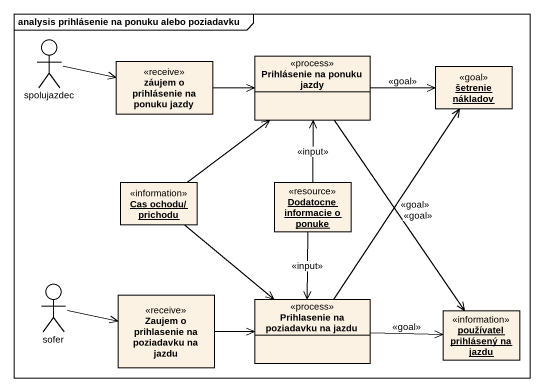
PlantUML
@startuml
mainframe analysis prihlásenie na ponuku alebo poziadavku
allowmixing
hide circle
hide empty members
actor spolujazdec
class "záujem o prihlásenie na ponuku jazdy" as záujem_o_prihlásenie_na <<receive>>
class "Prihlásenie na ponuku jazdy" as Prihlásenie_na_ponuku_jazdy <<process>>
object "šetrenie nákladov" as šetrenie_nákladov <<goal>>
object "Cas ochodu/ prichodu" as Cas_ochodu_prichodu <<information>>
object "Dodatocne informacie o ponuke" as Dodatocne_informacie_o <<resource>>
actor sofer
class "Zaujem o prihlasenie na poziadavku na jazdu" as Zaujem_o_prihlasenie_na <<receive>>
class "Prihlasenie na poziadavku na jazdu" as Prihlasenie_na_poziadavku <<process>>
object "používatel prihlásený na jazdu" as používatel_prihlásený_na <<information>>
spolujazdec -right-> záujem_o_prihlásenie_na
záujem_o_prihlásenie_na -right-> Prihlásenie_na_ponuku_jazdy
Prihlásenie_na_ponuku_jazdy -right-> šetrenie_nákladov : <<goal>>
Prihlásenie_na_ponuku_jazdy --> používatel_prihlásený_na : <<goal>>
Cas_ochodu_prichodu -up-> Prihlásenie_na_ponuku_jazdy
Cas_ochodu_prichodu --> Prihlasenie_na_poziadavku
Dodatocne_informacie_o -up-> Prihlásenie_na_ponuku_jazdy : <<input>>
Dodatocne_informacie_o --> Prihlasenie_na_poziadavku : <<input>>
sofer -right-> Zaujem_o_prihlasenie_na
Zaujem_o_prihlasenie_na -right-> Prihlasenie_na_poziadavku
Prihlasenie_na_poziadavku -up-> šetrenie_nákladov : <<goal>>
Prihlasenie_na_poziadavku -right-> používatel_prihlásený_na : <<goal>>
@enduml
